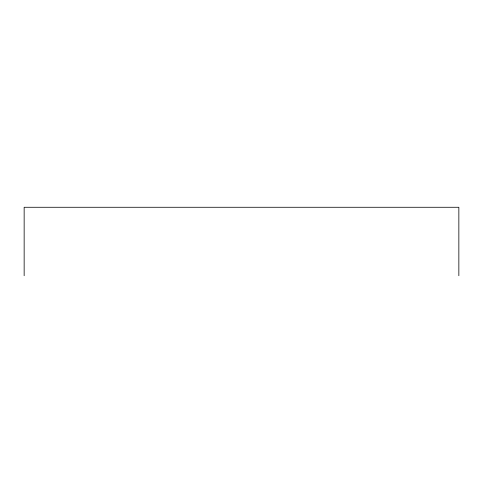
<?xml version="1.0" encoding="UTF-8"?>
<svg xmlns="http://www.w3.org/2000/svg" width="483" height="483" viewBox="0 0 483 483"><rect width="100%" height="100%" fill="white"/><g stroke="black" fill="none" stroke-linecap="round" stroke-linejoin="round"><path stroke-width="0.72" d="M458.85 275.727L458.85 207.273L24.15 207.273L24.15 275.727"/></g></svg>
